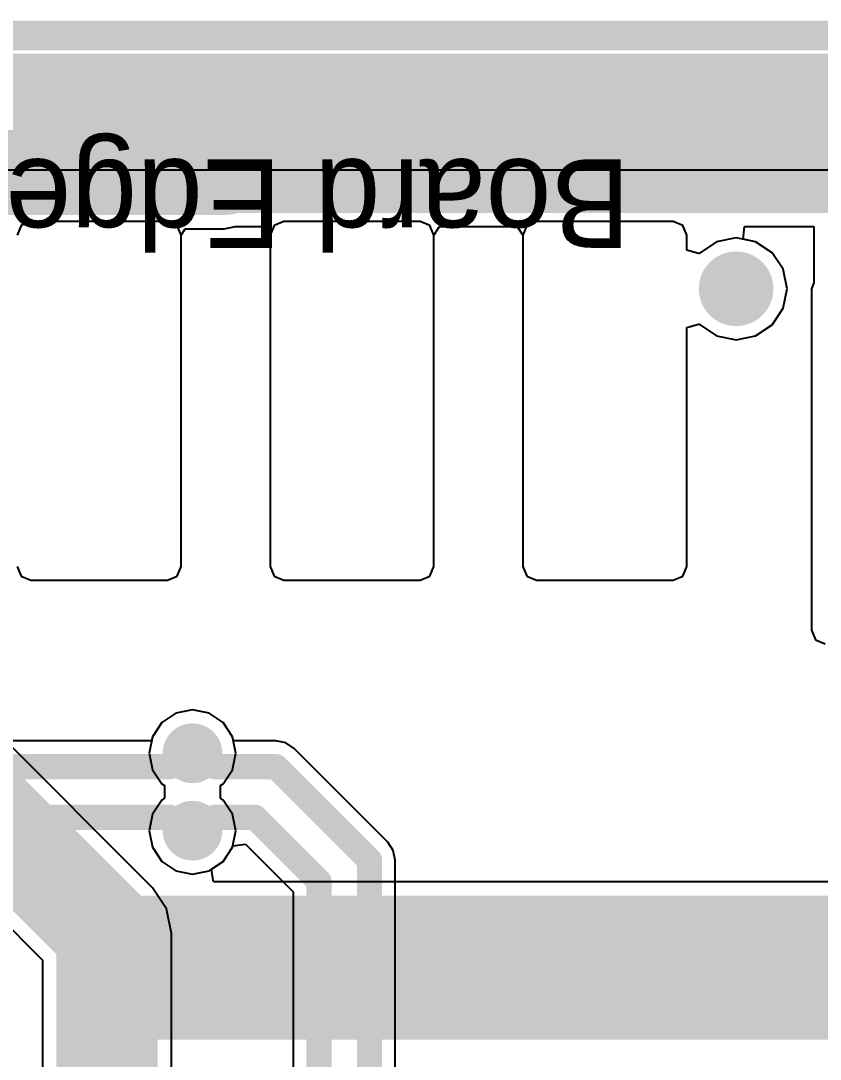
# Model space of a CAD drawing. Header units: millimetres. Extents: x -0.26 to 4.68, y -0.29 to 2.93.
# Drawn here: x 0.6629 to 0.9791, y 2.4693 to 2.8799 of the extents above; entities that cross this region are included whole.
import ezdxf

# ---------------------------------------------------------------- set-up
doc = ezdxf.new("R2010")
doc.units = ezdxf.units.MM
doc.header["$MEASUREMENT"] = 0
for name, color, linetype in [('BottomLayer', 5, 'Continuous'), ('BottomSolder', 6, 'Continuous'), ('Mechanical2', 216, 'Continuous'), ('PadHoleLayer', 156, 'Continuous'), ('TopLayer', 1, 'Continuous'), ('TopOverlay', 2, 'Continuous'), ('TopSolder', 216, 'Continuous'), ('ViaHoleLayer', 16, 'Continuous')]:
    doc.layers.add(name, color=color, linetype=linetype)

# ---------------------------------------------------------------- blocks, each defined once
blk = doc.blocks.new('XKNANO_113_106')
at = {"layer": 'BottomSolder'}
blk.add_hatch(color=6, dxfattribs=at).paths.add_polyline_path([(-0.20085, -0.21214), (-0.19285, -0.21214), (-0.19285, -0.22014), (-0.20085, -0.22014)])
at = {"layer": 'PadHoleLayer'}
h = blk.add_hatch(color=156, dxfattribs=at)
edge = h.paths.add_edge_path()
edge.add_arc((-0.19685, -0.21614), 0.01476, 0, 360)
at = {"layer": 'TopSolder'}
blk.add_hatch(color=216, dxfattribs=at).paths.add_polyline_path([(-0.20085, -0.21214), (-0.19285, -0.21214), (-0.19285, -0.22014), (-0.20085, -0.22014)])
at = {"layer": 'TopOverlay'}
for points, const_width in [([(-0.173, -0.255), (-0.186, -0.268)], 0.01), ([(-0.166, -0.255), (-0.173, -0.255)], 0.01), ([(-0.186, -0.268), (-0.186, -0.288)], 0.01), ([(0.236, -0.3), (-0.236, -0.3)], 0.005), ([(0.256, -0.313), (-0.257, -0.313)], 0.005)]:
    blk.add_lwpolyline(points, dxfattribs=dict(at, const_width=const_width))
at = {"layer": 'TopOverlay', "const_width": 0.005}
for points in [[(-0.1755, -0.255, 1), (-0.1705, -0.255, 1)], [(-0.1755, -0.255, 1), (-0.1705, -0.255, 1)], [(-0.1685, -0.255, 1), (-0.1635, -0.255, 1)], [(-0.1885, -0.268, 1), (-0.1835, -0.268, 1)], [(-0.1885, -0.268, 1), (-0.1835, -0.268, 1)], [(-0.1885, -0.288, 1), (-0.1835, -0.288, 1)]]:
    blk.add_lwpolyline(points, format="xyb", close=True, dxfattribs=at)
at = {"layer": 'TopOverlay'}
blk.add_text('Board Edge', height=0.035, dxfattribs=at).set_placement((-0.155, -0.26734))

msp = doc.modelspace()

# ---------------------------------------------------------------- hatches: boundary and pattern name
at = {"layer": 'BottomLayer'}
h = msp.add_hatch(color=5, dxfattribs=at)
edge = h.paths.add_edge_path()
edge.add_arc((0.73082, 2.59026), 0.01181, 0, 360)
h = msp.add_hatch(color=5, dxfattribs=at)
edge = h.paths.add_edge_path()
edge.add_arc((0.73082, 2.55964), 0.01181, 0, 360)
h = msp.add_hatch(color=5, dxfattribs=at)
edge = h.paths.add_edge_path()
edge.add_arc((0.697, 2.519), 0.01181, 0, 360)
h = msp.add_hatch(color=5, dxfattribs=at)
edge = h.paths.add_edge_path()
edge.add_arc((0.697, 2.492), 0.01181, 0, 360)
at = {"layer": 'BottomSolder'}
h = msp.add_hatch(color=6, dxfattribs=at)
edge = h.paths.add_edge_path()
edge.add_arc((0.73082, 2.59026), 0.00591, 0, 360)
h = msp.add_hatch(color=6, dxfattribs=at)
edge = h.paths.add_edge_path()
edge.add_arc((0.73082, 2.55964), 0.00591, 0, 360)
h = msp.add_hatch(color=6, dxfattribs=at)
edge = h.paths.add_edge_path()
edge.add_arc((0.697, 2.519), 0.00591, 0, 360)
h = msp.add_hatch(color=6, dxfattribs=at)
edge = h.paths.add_edge_path()
edge.add_arc((0.697, 2.492), 0.00591, 0, 360)
at = {"layer": 'TopLayer'}
for points in [[(0.13597, 2.80395), (2.071, 2.80395), (2.071, 2.86695), (0.13597, 2.86695)], [(0.68, 2.477), (1.237, 2.477), (1.237, 2.534), (0.68, 2.534)]]:
    msp.add_hatch(color=1, dxfattribs=at).paths.add_polyline_path(points)
h = msp.add_hatch(color=1, dxfattribs=at)
edge = h.paths.add_edge_path()
edge.add_arc((0.73082, 2.59026), 0.01181, 0, 360)
h = msp.add_hatch(color=1, dxfattribs=at)
edge = h.paths.add_edge_path()
edge.add_arc((0.73082, 2.55964), 0.01181, 0, 360)
h = msp.add_hatch(color=1, dxfattribs=at)
edge = h.paths.add_edge_path()
edge.add_arc((0.697, 2.519), 0.01181, 0, 360)
h = msp.add_hatch(color=1, dxfattribs=at)
edge = h.paths.add_edge_path()
edge.add_arc((0.697, 2.492), 0.01181, 0, 360)
at = {"layer": 'TopSolder'}
h = msp.add_hatch(color=216, dxfattribs=at)
edge = h.paths.add_edge_path()
edge.add_arc((0.73082, 2.59026), 0.00591, 0, 360)
h = msp.add_hatch(color=216, dxfattribs=at)
edge = h.paths.add_edge_path()
edge.add_arc((0.73082, 2.55964), 0.00591, 0, 360)
h = msp.add_hatch(color=216, dxfattribs=at)
edge = h.paths.add_edge_path()
edge.add_arc((0.697, 2.519), 0.00591, 0, 360)
h = msp.add_hatch(color=216, dxfattribs=at)
edge = h.paths.add_edge_path()
edge.add_arc((0.697, 2.492), 0.00591, 0, 360)
at = {"layer": 'ViaHoleLayer'}
h = msp.add_hatch(color=16, dxfattribs=at)
edge = h.paths.add_edge_path()
edge.add_arc((0.73082, 2.59026), 0.00591, 0, 360)
h = msp.add_hatch(color=16, dxfattribs=at)
edge = h.paths.add_edge_path()
edge.add_arc((0.73082, 2.55964), 0.00591, 0, 360)
h = msp.add_hatch(color=16, dxfattribs=at)
edge = h.paths.add_edge_path()
edge.add_arc((0.697, 2.519), 0.00591, 0, 360)
h = msp.add_hatch(color=16, dxfattribs=at)
edge = h.paths.add_edge_path()
edge.add_arc((0.697, 2.492), 0.00591, 0, 360)

# ---------------------------------------------------------------- linework, layer by layer
at = {"layer": 'BottomLayer'}
for p, q in [((0.45903, 2.821), (0.98441, 2.821)), ((0.66305, 2.79899), (0.66147, 2.79516)), ((0.66688, 2.80057), (0.66305, 2.79899)), ((0.72088, 2.80057), (0.66688, 2.80057)), ((0.7247, 2.79899), (0.72088, 2.80057)), ((0.72629, 2.79516), (0.7247, 2.79899)), ((0.76305, 2.79899), (0.76147, 2.79516)), ((0.76688, 2.80057), (0.76305, 2.79899)), ((0.82088, 2.80057), (0.76688, 2.80057)), ((0.8247, 2.79899), (0.82088, 2.80057)), ((0.82629, 2.79516), (0.8247, 2.79899)), ((0.86305, 2.79899), (0.86147, 2.79516)), ((0.86688, 2.80057), (0.86305, 2.79899)), ((0.92088, 2.80057), (0.86688, 2.80057)), ((0.9247, 2.79899), (0.92088, 2.80057)), ((0.92629, 2.79516), (0.9247, 2.79899)), ((0.72629, 2.66416), (0.72629, 2.79516)), ((0.76147, 2.79516), (0.76147, 2.66416)), ((0.82629, 2.66416), (0.82629, 2.79516)), ((0.86147, 2.79516), (0.86147, 2.66416)), ((0.92629, 2.78929), (0.92629, 2.79516)), ((0.94582, 2.7941), (0.93811, 2.79257)), ((0.95353, 2.79257), (0.94582, 2.7941)), ((0.93129, 2.78777), (0.92629, 2.78929)), ((0.93811, 2.79257), (0.93157, 2.7882)), ((0.96007, 2.7882), (0.95353, 2.79257)), ((0.93157, 2.7882), (0.93129, 2.78777)), ((0.96444, 2.78166), (0.96007, 2.7882)), ((0.96597, 2.77395), (0.96444, 2.78166)), ((0.96444, 2.76624), (0.96597, 2.77395)), ((0.96007, 2.7597), (0.96444, 2.76624)), ((0.92629, 2.75861), (0.93129, 2.76012)), ((0.93129, 2.76012), (0.93157, 2.7597)), ((0.92629, 2.66416), (0.92629, 2.75861)), ((0.93157, 2.7597), (0.93811, 2.75533)), ((0.95353, 2.75533), (0.96007, 2.7597)), ((0.93811, 2.75533), (0.94582, 2.7538)), ((0.94582, 2.7538), (0.95353, 2.75533)), ((0.71502, 2.53702), (0.50108, 2.75097)), ((0.47249, 2.70746), (0.67151, 2.50844)), ((0.66147, 2.66416), (0.66305, 2.66033)), ((0.7247, 2.66033), (0.72629, 2.66416)), ((0.76147, 2.66416), (0.76305, 2.66033)), ((0.8247, 2.66033), (0.82629, 2.66416)), ((0.86147, 2.66416), (0.86305, 2.66033)), ((0.9247, 2.66033), (0.92629, 2.66416)), ((0.66305, 2.66033), (0.66688, 2.65875)), ((0.66688, 2.65875), (0.72088, 2.65875)), ((0.72088, 2.65875), (0.7247, 2.66033)), ((0.76305, 2.66033), (0.76688, 2.65875)), ((0.76688, 2.65875), (0.82088, 2.65875)), ((0.82088, 2.65875), (0.8247, 2.66033)), ((0.86305, 2.66033), (0.86688, 2.65875)), ((0.86688, 2.65875), (0.92088, 2.65875)), ((0.92088, 2.65875), (0.9247, 2.66033)), ((0.72426, 2.6061), (0.7187, 2.60238)), ((0.73082, 2.6074), (0.72426, 2.6061)), ((0.73738, 2.6061), (0.73082, 2.6074)), ((0.74294, 2.60238), (0.73738, 2.6061)), ((0.7187, 2.60238), (0.71499, 2.59682)), ((0.74666, 2.59682), (0.74294, 2.60238)), ((0.71499, 2.59682), (0.71368, 2.59026)), ((0.74699, 2.59514), (0.74666, 2.59682)), ((0.76382, 2.59514), (0.74699, 2.59514)), ((0.76772, 2.59437), (0.76382, 2.59514)), ((0.77103, 2.59216), (0.76772, 2.59437)), ((0.80803, 2.55516), (0.77103, 2.59216)), ((0.71368, 2.59026), (0.71499, 2.5837)), ((0.71499, 2.5837), (0.7187, 2.57814)), ((0.7187, 2.57814), (0.71974, 2.57745)), ((0.71974, 2.57745), (0.71974, 2.57245)), ((0.7187, 2.57176), (0.71499, 2.5662)), ((0.71974, 2.57245), (0.7187, 2.57176)), ((0.71499, 2.5662), (0.71368, 2.55964)), ((0.71368, 2.55964), (0.71499, 2.55308)), ((0.81024, 2.55185), (0.80803, 2.55516)), ((0.71499, 2.55308), (0.7187, 2.54752)), ((0.74294, 2.54752), (0.74666, 2.55308)), ((0.74666, 2.55308), (0.74677, 2.55365)), ((0.74677, 2.55365), (0.7518, 2.55427)), ((0.7518, 2.55427), (0.77063, 2.53544)), ((0.81102, 2.54795), (0.81024, 2.55185)), ((0.7187, 2.54752), (0.72426, 2.5438)), ((0.73738, 2.5438), (0.74294, 2.54752)), ((0.81102, 1.75138), (0.81102, 2.54795)), ((0.72426, 2.5438), (0.73082, 2.5425)), ((0.73082, 2.5425), (0.73738, 2.5438)), ((0.72055, 2.52875), (0.71502, 2.53702)), ((0.77063, 2.53544), (0.77063, 1.62295)), ((0.72249, 2.519), (0.72055, 2.52875)), ((0.72249, 1.43156), (0.72249, 2.519)), ((0.67151, 2.50844), (0.67151, 1.421))]:
    msp.add_line(p, q, dxfattribs=at)
for points, const_width in [([(0.48305, 2.73295), (0.697, 2.519)], 0.04), ([(0.73082, 2.59026), (0.73451, 2.59026)], 0.01), ([(0.73451, 2.59026), (0.73982, 2.58495)], 0.01), ([(0.73982, 2.58495), (0.76382, 2.58495)], 0.01), ([(0.76382, 2.58495), (0.80082, 2.54795)], 0.01), ([(0.73451, 2.55964), (0.73982, 2.56495)], 0.01), ([(0.73982, 2.56495), (0.75554, 2.56495)], 0.01), ([(0.75554, 2.56495), (0.78082, 2.53966)], 0.01), ([(0.73082, 2.55964), (0.73451, 2.55964)], 0.01), ([(0.80082, 1.63123), (0.80082, 2.54795)], 0.01), ([(0.78082, 1.62295), (0.78082, 2.53966)], 0.01), ([(0.697, 1.421), (0.697, 2.519)], 0.04)]:
    msp.add_lwpolyline(points, dxfattribs=dict(at, const_width=const_width))
for points, const_width in [([(0.72832, 2.59026, 1), (0.73332, 2.59026, 1)], 0.005), ([(0.73201, 2.59026, 1), (0.73701, 2.59026, 1)], 0.005), ([(0.73201, 2.59026, 1), (0.73701, 2.59026, 1)], 0.005), ([(0.73732, 2.58495, 1), (0.74232, 2.58495, 1)], 0.005), ([(0.73732, 2.58495, 1), (0.74232, 2.58495, 1)], 0.005), ([(0.76132, 2.58495, 1), (0.76632, 2.58495, 1)], 0.005), ([(0.76132, 2.58495, 1), (0.76632, 2.58495, 1)], 0.005), ([(0.73732, 2.56495, 1), (0.74232, 2.56495, 1)], 0.005), ([(0.73732, 2.56495, 1), (0.74232, 2.56495, 1)], 0.005), ([(0.75304, 2.56495, 1), (0.75804, 2.56495, 1)], 0.005), ([(0.75304, 2.56495, 1), (0.75804, 2.56495, 1)], 0.005), ([(0.72832, 2.55964, 1), (0.73332, 2.55964, 1)], 0.005), ([(0.73201, 2.55964, 1), (0.73701, 2.55964, 1)], 0.005), ([(0.73201, 2.55964, 1), (0.73701, 2.55964, 1)], 0.005), ([(0.79832, 2.54795, 1), (0.80332, 2.54795, 1)], 0.005), ([(0.79832, 2.54795, 1), (0.80332, 2.54795, 1)], 0.005), ([(0.77832, 2.53966, 1), (0.78332, 2.53966, 1)], 0.005), ([(0.77832, 2.53966, 1), (0.78332, 2.53966, 1)], 0.005), ([(0.687, 2.519, 1), (0.707, 2.519, 1)], 0.02), ([(0.687, 2.519, 1), (0.707, 2.519, 1)], 0.02)]:
    msp.add_lwpolyline(points, format="xyb", close=True, dxfattribs=dict(at, const_width=const_width))
at = {"layer": 'Mechanical2', "const_width": 0.01}
msp.add_lwpolyline([(-0.11718, 2.87495), (4.60723, 2.87495)], dxfattribs=at)
at = {"layer": 'TopLayer'}
for p, q in [((0.72629, 2.79516), (0.72797, 2.79767)), ((0.72797, 2.79767), (0.74332, 2.79767)), ((0.74332, 2.79767), (0.74767, 2.79854)), ((0.74767, 2.79854), (0.75921, 2.79854)), ((0.75921, 2.79854), (0.76147, 2.79516)), ((0.82629, 2.79516), (0.82855, 2.79854)), ((0.82855, 2.79854), (0.85921, 2.79854)), ((0.85921, 2.79854), (0.86147, 2.79516)), ((0.94865, 2.79354), (0.94915, 2.79854)), ((0.94915, 2.79854), (0.97659, 2.79854)), ((0.97659, 2.79854), (0.97659, 2.77636)), ((0.72629, 2.66416), (0.72629, 2.79516)), ((0.76147, 2.79516), (0.76147, 2.66416)), ((0.82629, 2.66416), (0.82629, 2.79516)), ((0.86147, 2.79516), (0.86147, 2.66416)), ((0.95353, 2.79257), (0.94865, 2.79354)), ((0.96007, 2.7882), (0.95353, 2.79257)), ((0.96444, 2.78166), (0.96007, 2.7882)), ((0.96597, 2.77395), (0.96444, 2.78166)), ((0.97659, 2.77636), (0.97559, 2.77395)), ((0.96444, 2.76624), (0.96597, 2.77395)), ((0.97559, 2.77395), (0.97559, 2.63895)), ((0.96007, 2.7597), (0.96444, 2.76624)), ((0.92629, 2.75861), (0.93129, 2.76012)), ((0.93129, 2.76012), (0.93157, 2.7597)), ((0.92629, 2.66416), (0.92629, 2.75861)), ((0.93157, 2.7597), (0.93811, 2.75533)), ((0.95353, 2.75533), (0.96007, 2.7597)), ((0.93811, 2.75533), (0.94582, 2.7538)), ((0.94582, 2.7538), (0.95353, 2.75533)), ((0.66147, 2.66416), (0.66305, 2.66033)), ((0.7247, 2.66033), (0.72629, 2.66416)), ((0.76147, 2.66416), (0.76305, 2.66033)), ((0.8247, 2.66033), (0.82629, 2.66416)), ((0.86147, 2.66416), (0.86305, 2.66033)), ((0.9247, 2.66033), (0.92629, 2.66416)), ((0.66305, 2.66033), (0.66688, 2.65875)), ((0.66688, 2.65875), (0.72088, 2.65875)), ((0.72088, 2.65875), (0.7247, 2.66033)), ((0.76305, 2.66033), (0.76688, 2.65875)), ((0.76688, 2.65875), (0.82088, 2.65875)), ((0.82088, 2.65875), (0.8247, 2.66033)), ((0.86305, 2.66033), (0.86688, 2.65875)), ((0.86688, 2.65875), (0.92088, 2.65875)), ((0.92088, 2.65875), (0.9247, 2.66033)), ((0.97559, 2.63895), (0.97717, 2.63512)), ((0.97717, 2.63512), (0.981, 2.63354)), ((0.72426, 2.6061), (0.7187, 2.60238)), ((0.73082, 2.6074), (0.72426, 2.6061)), ((0.73738, 2.6061), (0.73082, 2.6074)), ((0.74294, 2.60238), (0.73738, 2.6061)), ((0.7187, 2.60238), (0.71499, 2.59682)), ((0.74666, 2.59682), (0.74294, 2.60238)), ((0.71499, 2.59682), (0.71465, 2.59514)), ((0.74796, 2.59026), (0.74666, 2.59682)), ((0.71465, 2.59514), (0.39313, 2.59514)), ((0.74666, 2.5837), (0.74796, 2.59026)), ((0.74294, 2.57814), (0.74666, 2.5837)), ((0.74191, 2.57745), (0.74294, 2.57814)), ((0.74191, 2.57245), (0.74191, 2.57745)), ((0.74294, 2.57176), (0.74191, 2.57245)), ((0.74666, 2.5662), (0.74294, 2.57176)), ((0.74796, 2.55964), (0.74666, 2.5662)), ((0.74666, 2.55308), (0.74796, 2.55964)), ((0.74294, 2.54752), (0.74666, 2.55308)), ((0.73829, 2.54441), (0.74294, 2.54752)), ((0.73892, 2.53994), (0.73829, 2.54441)), ((0.73913, 2.53941), (0.73892, 2.53994)), ((1.14937, 2.53941), (0.73913, 2.53941))]:
    msp.add_line(p, q, dxfattribs=at)
for points, const_width in [([(0.74332, 2.83545), (1.00488, 2.83545)], 0.04), ([(0.49307, 2.82316), (0.74332, 2.82316)], 0.04), ([(0.33681, 2.58495), (0.72183, 2.58495)], 0.01), ([(0.32853, 2.56495), (0.72183, 2.56495)], 0.01)]:
    msp.add_lwpolyline(points, dxfattribs=dict(at, const_width=const_width))
for points, const_width in [([(0.73332, 2.83545, 1), (0.75332, 2.83545, 1)], 0.02), ([(0.73332, 2.82316, 1), (0.75332, 2.82316, 1)], 0.02), ([(0.71933, 2.58495, 1), (0.72433, 2.58495, 1)], 0.005), ([(0.71933, 2.56495, 1), (0.72433, 2.56495, 1)], 0.005)]:
    msp.add_lwpolyline(points, format="xyb", close=True, dxfattribs=dict(at, const_width=const_width))

# ---------------------------------------------------------------- block references
at = {"rotation": 180}
msp.add_blockref('XKNANO_113_106', (0.74897, 2.55781), dxfattribs=at)

doc.saveas('drawing.dxf')
